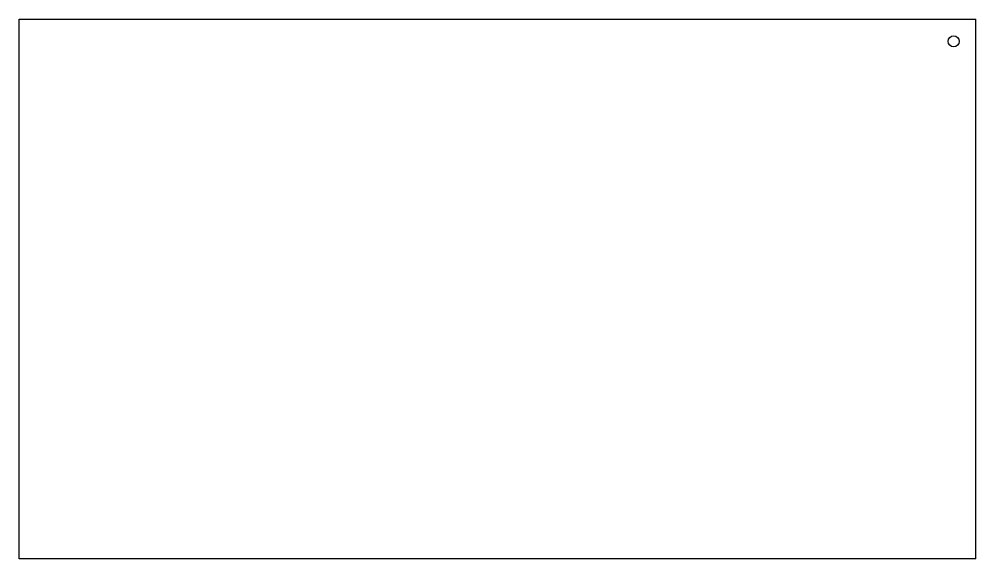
# Model space of a CAD drawing. Extents: x -172 to 172, y -97 to 97.
import ezdxf

# ---------------------------------------------------------------- set-up
doc = ezdxf.new("R2010")
doc.units = 0
doc.layers.add('VISIBLE', color=7, linetype='CONTINUOUS')

msp = doc.modelspace()

# ---------------------------------------------------------------- linework, layer by layer
at = {"layer": 'VISIBLE'}
for p, q in [((-172, 97), (172, 97)), ((-172, -97), (-172, 97)), ((172, -97), (172, 97)), ((172, -97), (-172, -97))]:
    msp.add_line(p, q, dxfattribs=at)
msp.add_circle((164, 89), 2, dxfattribs=at)

doc.saveas('drawing.dxf')
